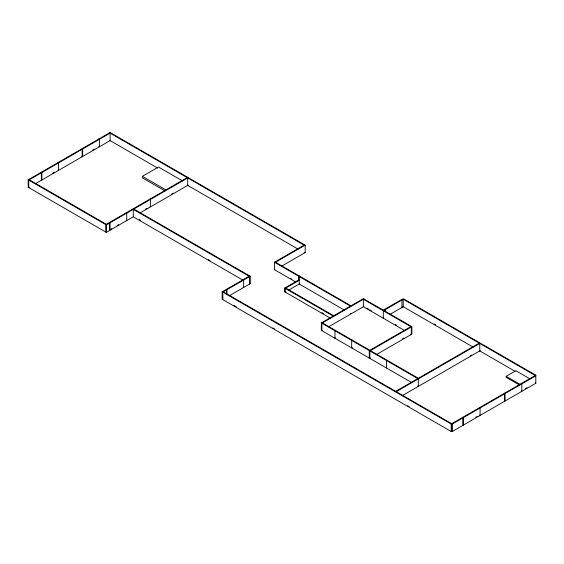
<?xml version="1.0" encoding="UTF-8"?>
<svg xmlns="http://www.w3.org/2000/svg" width="564" height="564" viewBox="0 0 564 564"><rect width="100%" height="100%" fill="white"/><g stroke="black" fill="none" stroke-linecap="round" stroke-linejoin="round"><path stroke-width="0.85" d="M243.035 280.188L133.273 216.823L106.335 232.382L28.2 187.269L28.2 179.803L110.107 132.512L305.173 245.136L305.173 252.601L281.612 266.201M110.643 132.822L28.736 180.113L28.736 187.579L29.279 187.269L28.2 187.269M52.734 173.106L54.25 172.232M92.778 149.982L94.301 149.107M35.313 183.786L110.643 140.295M165.005 190.907L142.354 177.836L142.354 176.328L158.477 167.022L182.63 180.966M187.699 177.315L105.792 224.599L105.792 232.065L106.335 231.755M28.2 179.803L106.335 224.909L188.242 177.625M110.255 229.492L111.771 228.617M117.086 225.551L118.602 224.669M145.427 209.188L146.943 208.313M171.773 193.974L173.24 193.128M139.893 213.009L188.242 185.091M396.238 391.663L480.295 343.131L535.8 375.173L535.8 383.266L452.279 431.488L451.2 431.488L222.188 299.265L222.188 291.799L249.669 275.93M229.224 295.825L250.204 283.713L250.204 276.247L222.724 292.11L222.893 299.449M295.67 281.958L274.457 269.712L274.457 262.246L304.63 244.825M275.535 262.246L305.173 245.136M222.188 299.265L222.724 298.955M274.457 269.712L274.992 269.402M304.095 252.601L305.173 252.601M299.244 275.93L298.701 276.247L298.701 279.977L299.244 280.287M299.78 276.247L299.244 276.557L299.244 284.023L344.414 310.101M330.398 318.188L284.693 291.799L284.693 288.07L299.244 279.666M299.78 279.977L285.236 288.38L285.236 292.11L285.772 291.799M284.693 291.799L285.236 291.489M288.768 290.072L299.78 283.713M411.692 382.547L321.339 330.377L321.339 322.911L363.364 298.645L411.861 326.641L411.861 334.107L376.442 354.566M363.907 298.955L321.875 323.221L321.875 330.687L322.411 330.377M350.434 313.577L350.97 313.267M328.481 326.873L363.907 306.421M335.502 330.469L334.96 330.779L334.96 338.245L335.502 337.935M383.301 310.158L402.703 298.955L535.8 375.8L452.279 424.022L223.266 291.799M383.844 317.934L383.301 318.244L383.301 310.778L403.782 298.955L479.76 342.82L395.695 391.353M389.83 314.472L403.782 306.421M352.204 340.106L351.668 340.423L351.668 347.889L352.747 347.889M410.789 326.641L369.293 350.596L369.293 358.062L369.836 357.752M411.861 326.641L369.836 350.907L369.836 358.373L370.372 358.062M402.442 338.929L403.958 338.047M387.073 360.241L386.537 360.551L386.537 368.017M470.087 355.87L471.61 354.996M402.329 395.611L480.295 350.596M519.592 385.106L506.162 377.351L506.162 376.315L515.863 370.717L530.04 378.902M222.188 291.799L451.2 424.022L535.8 375.173M475.741 417.318L477.257 416.444M525.563 388.554L527.051 387.694M535.8 382.639L535.264 382.956L535.8 383.266M401.441 299.681L401.977 299.992L401.977 307.465L401.441 307.147M109.564 132.822L304.095 245.136M434.174 323.969L435.69 324.843M402.703 306.421L473.14 347.093M479.224 350.596L515.108 371.316M109.564 140.295L157.716 168.093M298.011 249.084L187.699 185.401L187.699 177.935M98.855 139.012L99.391 139.322L99.391 146.788L98.855 146.478M521.256 383.569L521.799 383.88L521.799 391.346L521.256 391.035M506.162 376.315L520.339 384.5M384.74 309.326L385.275 309.636L385.275 311.3M142.354 176.328L165.76 189.835M366.889 308.141L368.384 309.009M369.871 309.869L371.366 310.729M395.202 324.49L396.718 325.365M404.846 330.68L363.364 306.731L363.364 299.265L411.325 326.958L411.325 334.424L410.789 334.107M82.154 148.656L82.689 148.966L82.689 156.432L82.154 156.122M504.554 393.214L505.09 393.524L505.09 400.99L504.554 400.68M274.992 261.936L350.97 305.801M274.457 262.246L350.434 306.111M290.354 278.263L291.835 279.124M149.982 199.092L150.517 199.402L150.517 206.868L149.982 206.558M285.772 288.07L333.951 315.882M284.693 288.07L333.416 316.192M321.91 312.66L323.412 313.535M58.05 162.573L58.585 162.883L58.585 170.349L58.05 170.039M479.534 407.659L480.077 407.969L480.077 415.435L479.534 415.125M133.273 208.736L250.204 276.247M322.411 322.911L369.836 350.286M370.372 350.596L418.333 378.289M321.339 322.911L418.333 378.909L418.333 386.375L417.79 386.065M139.153 219.593L140.676 220.475M208.511 259.637L210.034 260.519M249.669 283.403L250.204 283.713M243.112 279.716L243.655 280.026L243.655 287.492L243.112 287.182M126.195 212.818L126.738 213.136L126.738 220.602L126.195 220.291M41.341 172.217L41.884 172.528L41.884 179.994L41.341 179.683M462.832 417.304L463.368 417.614L463.368 425.08M226.411 289.36L226.947 289.67L226.947 293.823M109.494 222.463L110.029 222.78L110.029 230.246L109.494 229.936M29.279 179.803L106.335 224.289M233.947 305.434L236.238 306.753M272.856 327.895L274.386 328.777M407.638 405.713L409.161 406.595M504.554 393.834L504.554 401.307M479.76 343.441L479.76 350.907M462.832 417.924L462.832 425.39M452.279 424.022L452.279 431.488M451.736 423.705L451.736 431.178M451.2 424.022L451.2 431.488M403.239 299.265L403.239 306.731M384.74 309.953L384.74 311.61M249.669 284.023L249.669 276.557L133.273 209.357L133.273 216.823M226.411 289.981L226.411 294.133M110.107 133.139L110.107 140.605M109.494 223.09L109.494 230.556M106.335 224.909L106.335 232.382M82.154 149.277L82.154 156.743M41.341 172.838L41.341 180.304"/></g></svg>
